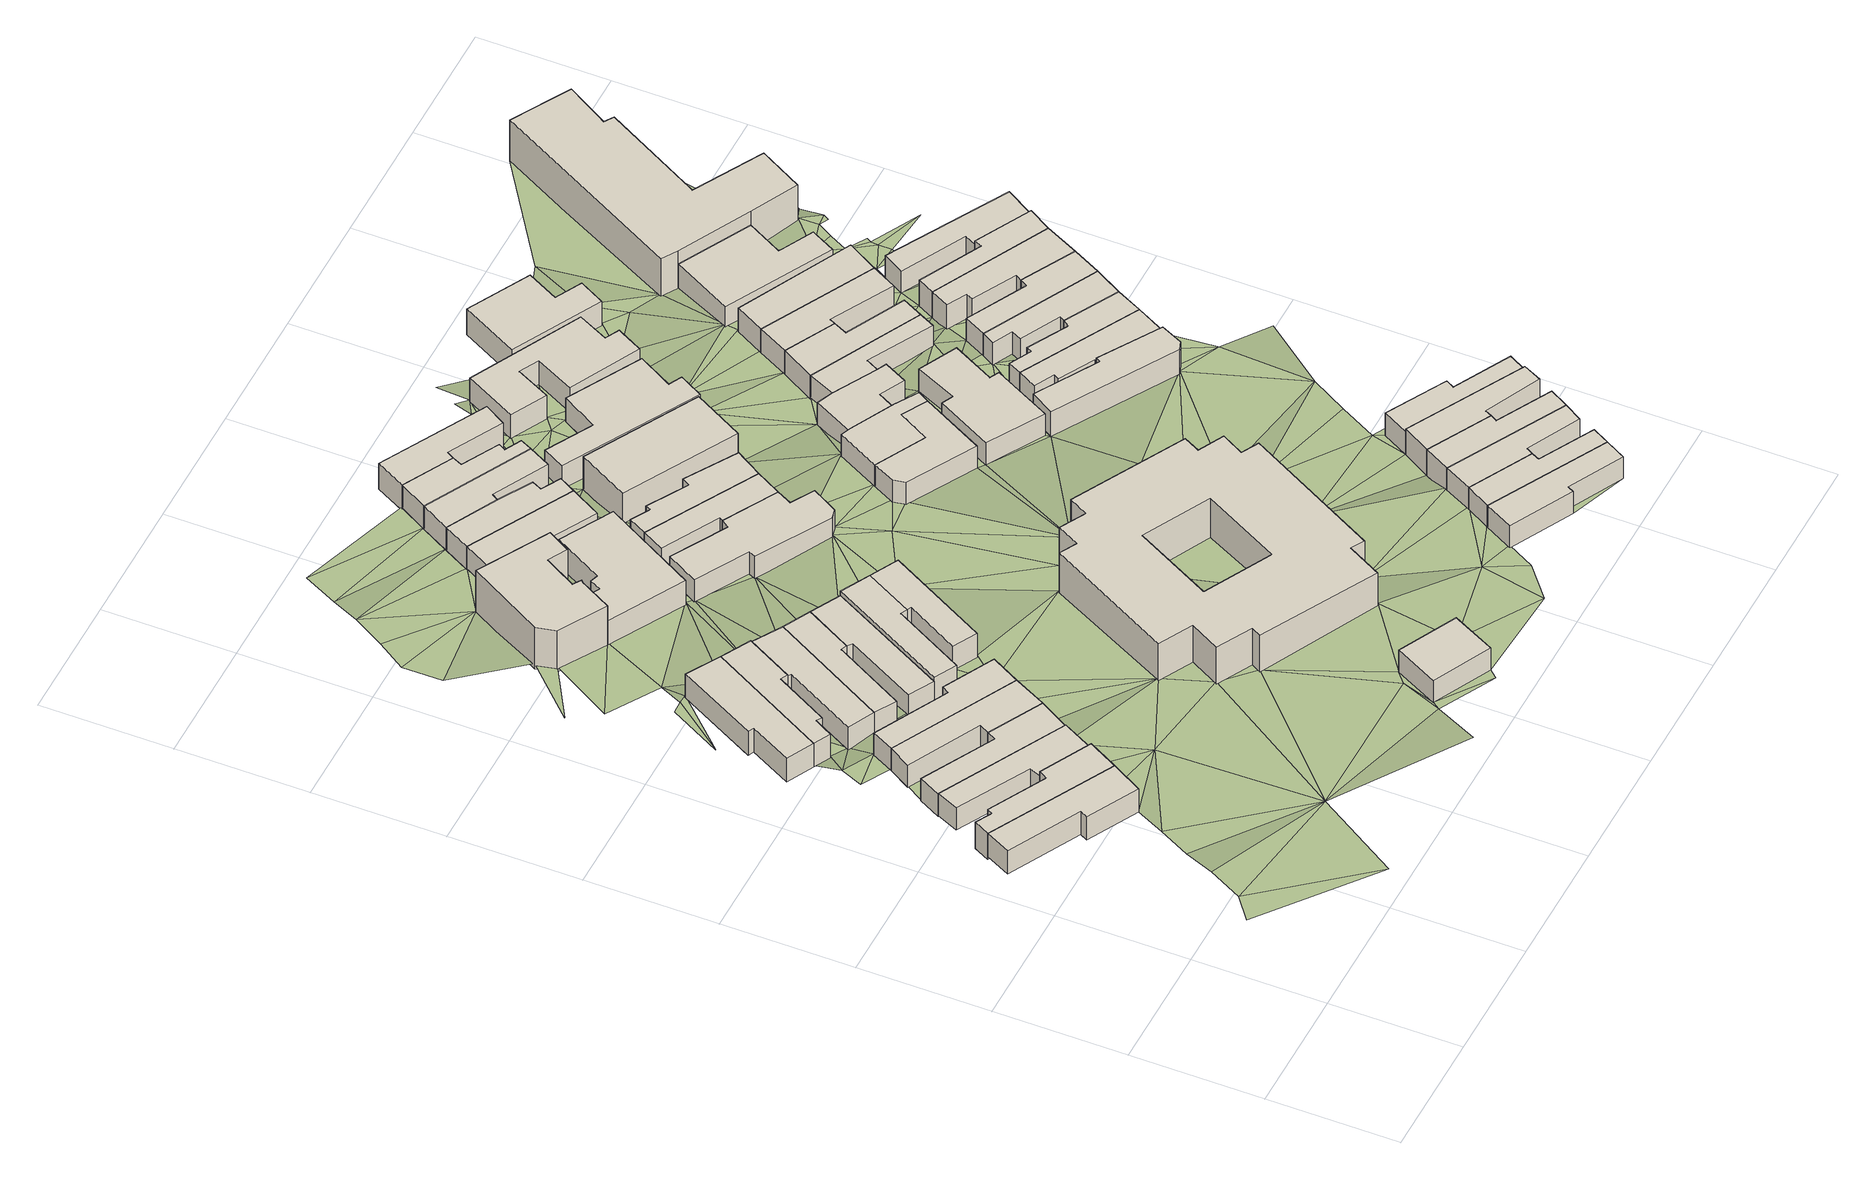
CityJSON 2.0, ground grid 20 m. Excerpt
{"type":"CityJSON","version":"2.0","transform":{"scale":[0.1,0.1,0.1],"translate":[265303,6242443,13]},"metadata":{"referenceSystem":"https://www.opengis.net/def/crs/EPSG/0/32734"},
"CityObjects":{
"building1":{"type":"Building","attributes":{"address":"66 Coleridge Road Salt River Cape Town","building":"house","building:levels":"1","footprint":{"type":"Polygon"},"plus_code":"CCXMX6X6+X3W","ground_height":18.11,"building_height":4.1,"roof_height":22.21},"geometry":[{"type":"Solid","lod":"1","boundaries":[[[[0,1,2,3]],[[1,4,5,2]],[[4,6,7,5]],[[6,8,9,7]],[[8,10,11,9]],[[10,0,3,11]],[[3,2,5,7,9,11]],[[10,8,6,4,1,0]]]]}]},
"building2":{"type":"Building","attributes":{"address":"64 Coleridge Road Salt River Cape Town","building":"house","building:levels":"1","footprint":{"type":"Polygon"},"plus_code":"CCXWXCXC+X6W","ground_height":18.11,"building_height":4.1,"roof_height":22.21},"geometry":[{"type":"Solid","lod":"1","boundaries":[[[[12,13,14,15,16,17]],[[13,18,19,15,14]],[[18,20,21,19]],[[20,22,23,21]],[[22,24,2,23]],[[24,25,3,2]],[[25,26,27,3]],[[26,12,17,16,27]],[[16,15,19,21,23,2,3,27]],[[26,25,24,22,20,18,13,12]]]]}]},
"building3":{"type":"Building","attributes":{"address":"62 Coleridge Road Salt River Cape Town","building":"house","building:levels":"1","footprint":{"type":"Polygon"},"plus_code":"CCXWX2XR+X4W","ground_height":17.27,"building_height":4.1,"roof_height":21.37},"geometry":[{"type":"Solid","lod":"1","boundaries":[[[[28,29,30,31,32,33]],[[29,34,35,31,30]],[[34,12,17,35]],[[12,26,36,17]],[[26,37,38,36]],[[37,28,33,32,38]],[[32,31,35,17,36,38]],[[37,26,12,34,29,28]]]]}]},
"building4":{"type":"Building","attributes":{"address":"60 Coleridge Road Salt River Cape Town","building":"house","building:levels":"1","footprint":{"type":"Polygon"},"plus_code":"CFX5X6XM+XQX","ground_height":17.07,"building_height":4.1,"roof_height":21.17},"geometry":[{"type":"Solid","lod":"1","boundaries":[[[[39,40,41,42]],[[40,43,44,41]],[[43,45,33,44]],[[45,46,47,33]],[[46,48,49,47]],[[48,39,42,49]],[[42,41,44,33,47,49]],[[48,46,45,43,40,39]]]]}]},
"building5":{"type":"Building","attributes":{"address":"2 Dryden Street Salt River Cape Town","building":"house","building:levels":"1","footprint":{"type":"Polygon"},"plus_code":"CCXRXQX6+XMW","ground_height":16.47,"building_height":4.1,"roof_height":20.57},"geometry":[{"type":"Solid","lod":"1","boundaries":[[[[50,51,52,53]],[[51,54,55,52]],[[54,56,57,55]],[[56,58,59,57]],[[58,60,61,59]],[[60,50,53,61]],[[53,52,55,57,59,61]],[[60,58,56,54,51,50]]]]}]},
"building6":{"type":"Building","attributes":{"address":"58 Coleridge Road Salt River Cape Town","building":"house","building:levels":"1","footprint":{"type":"Polygon"},"plus_code":"CFX5X6XW+X2W","ground_height":17.07,"building_height":4.1,"roof_height":21.17},"geometry":[{"type":"Solid","lod":"1","boundaries":[[[[62,63,64,65]],[[63,66,67,64]],[[66,68,69,67]],[[68,39,42,69]],[[39,48,49,42]],[[48,62,65,49]],[[65,64,67,69,42,49]],[[48,39,68,66,63,62]]]]}]},
"building7":{"type":"Building","attributes":{"address":"56 Coleridge Road Salt River Cape Town","building":"house","building:levels":"1","footprint":{"type":"Polygon"},"plus_code":"CFXCXGXJ+X2X","ground_height":17.07,"building_height":4.1,"roof_height":21.17},"geometry":[{"type":"Solid","lod":"1","boundaries":[[[[62,70,71,65]],[[70,72,73,71]],[[72,74,75,73]],[[74,76,77,75]],[[76,63,64,77]],[[63,62,65,64]],[[65,71,73,75,77,64]],[[63,76,74,72,70,62]]]]}]},
"building8":{"type":"Building","attributes":{"address":"4 Dryden Street Salt River Cape Town","building":"house","building:levels":"1","footprint":{"type":"Polygon"},"plus_code":"CCXVXGXQ+XWW","ground_height":16.47,"building_height":4.1,"roof_height":20.57},"geometry":[{"type":"Solid","lod":"1","boundaries":[[[[50,60,61,53]],[[60,78,79,61]],[[78,80,81,79]],[[80,82,83,81]],[[82,84,85,83]],[[84,86,87,88,85]],[[86,89,90,91,88,87]],[[89,50,53,91,90]],[[53,61,79,81,83,85,88,91]],[[89,86,84,82,80,78,60,50]]]]}]},
"building9":{"type":"Building","attributes":{"address":"6 Dryden Street Salt River Cape Town","building":"house","building:levels":"1","footprint":{"type":"Polygon"},"plus_code":"CFX5X2XJ+XGR","ground_height":16.25,"building_height":4.1,"roof_height":20.35},"geometry":[{"type":"Solid","lod":"1","boundaries":[[[[89,86,87,90]],[[86,92,93,87]],[[92,94,95,93]],[[94,96,97,95]],[[96,98,99,97]],[[98,89,90,99]],[[90,87,93,95,97,99]],[[98,96,94,92,86,89]]]]}]},
"building10":{"type":"Building","attributes":{"address":"8 Dryden Street Salt River Cape Town","building":"house","building:levels":"1","footprint":{"type":"Polygon"},"plus_code":"CFX7XWXJ+X4R","ground_height":16.25,"building_height":4.1,"roof_height":20.35},"geometry":[{"type":"Solid","lod":"1","boundaries":[[[[98,96,97,99]],[[96,100,101,97]],[[100,102,103,101]],[[102,104,105,103]],[[104,106,107,105]],[[106,98,99,107]],[[99,97,101,103,105,107]],[[106,104,102,100,96,98]]]]}]},
"building11":{"type":"Building","attributes":{"address":"10 Dryden Street Salt River Cape Town","building":"house","building:levels":"1","footprint":{"type":"Polygon"},"plus_code":"CFXHXQX7+X6W","ground_height":16.25,"building_height":4.1,"roof_height":20.35},"geometry":[{"type":"Solid","lod":"1","boundaries":[[[[106,104,105,107]],[[104,108,109,105]],[[108,110,111,109]],[[110,112,113,111]],[[112,114,115,113]],[[114,106,107,115]],[[107,105,109,111,113,115]],[[114,112,110,108,104,106]]]]}]},
"building12":{"type":"Building","attributes":{"address":"12 Dryden Street Salt River Cape Town","building":"house","building:levels":"1","footprint":{"type":"Polygon"},"plus_code":"CFXPXJXF+X3V","ground_height":17.07,"building_height":4.1,"roof_height":21.17},"geometry":[{"type":"Solid","lod":"1","boundaries":[[[[114,112,113,116,117,115]],[[112,118,119,116,113]],[[118,120,121,119]],[[120,122,123,121]],[[122,124,125,123]],[[124,114,115,117,125]],[[117,116,119,121,123,125]],[[124,122,120,118,112,114]]]]}]},
"building13":{"type":"Building","attributes":{"address":"53 Burns Road Salt River Cape Town","building":"house","building:levels":"2","footprint":{"type":"Polygon"},"plus_code":"CFX4XCX2+XJW","ground_height":15.43,"building_height":6.9,"roof_height":22.33},"geometry":[{"type":"Solid","lod":"1","boundaries":[[[[126,127,128,129,130,131]],[[127,132,133,129,128]],[[132,134,135,133]],[[134,136,137,135]],[[136,138,139,137]],[[138,140,141,139]],[[140,142,143,141]],[[142,144,145,143]],[[144,146,147,145]],[[146,126,131,130,147]],[[130,129,133,135,137,139,141,143,145,147]],[[146,144,142,140,138,136,134,132,127,126]]]]}]},
"building14":{"type":"Building","attributes":{"building":"school","building:levels":"1","footprint":{"type":"Polygon"},"plus_code":"CHX4XCX5+X5W","ground_height":18.17,"building_height":4.1,"roof_height":22.27},"geometry":[{"type":"Solid","lod":"1","boundaries":[[[[148,149,150,151]],[[149,152,153,150]],[[152,154,155,153]],[[154,148,151,155]],[[151,150,153,155]],[[154,152,149,148]]]]}]},
"building15":{"type":"Building","attributes":{"address":"14 Dryden Street Salt River Cape Town","building":"house","building:levels":"1","footprint":{"type":"Polygon"},"plus_code":"CGX3X3XM+XFX","ground_height":17.07,"building_height":4.1,"roof_height":21.17},"geometry":[{"type":"Solid","lod":"1","boundaries":[[[[156,157,123,125]],[[157,158,159,123]],[[158,160,161,159]],[[160,162,163,161]],[[162,164,165,163]],[[164,156,125,165]],[[125,123,159,161,163,165]],[[164,162,160,158,157,156]]]]}]},
"building16":{"type":"Building","attributes":{"address":"Burns Road Salt River Cape Town","building":"house","building:levels":"1","footprint":{"type":"Polygon"},"plus_code":"CFXHXQXR+XMV","ground_height":15.43,"building_height":4.1,"roof_height":19.53},"geometry":[{"type":"Solid","lod":"1","boundaries":[[[[126,166,167,131]],[[166,168,169,167]],[[168,170,171,169]],[[170,172,173,171]],[[172,174,175,173]],[[174,176,177,175]],[[176,127,128,177]],[[127,126,131,128]],[[131,167,169,171,173,175,177,128]],[[127,176,174,172,170,168,166,126]]]]}]},
"building17":{"type":"Building","attributes":{"address":"51 Burns Road Salt River Cape Town","building":"house","building:levels":"1","footprint":{"type":"Polygon"},"plus_code":"CFXQXMXW+XXX","ground_height":14.61,"building_height":4.1,"roof_height":18.71},"geometry":[{"type":"Solid","lod":"1","boundaries":[[[[178,179,180,181]],[[179,182,183,180]],[[182,184,185,183]],[[184,178,181,185]],[[181,180,183,185]],[[184,182,179,178]]]]}]},
"building18":{"type":"Building","attributes":{"address":"50 Coleridge Road Salt River Cape Town","building":"house","building:levels":"1","footprint":{"type":"Polygon"},"plus_code":"CGXCXPXR+X9V","ground_height":15.14,"building_height":4.1,"roof_height":19.24},"geometry":[{"type":"Solid","lod":"1","boundaries":[[[[186,187,188,189]],[[187,190,191,188]],[[190,192,193,191]],[[192,194,195,193]],[[194,196,197,195]],[[196,198,199,197]],[[198,200,201,199]],[[200,202,203,201]],[[202,204,205,203]],[[204,206,207,205]],[[206,186,189,207]],[[189,188,191,193,195,197,199,201,203,205,207]],[[206,204,202,200,198,196,194,192,190,187,186]]]]}]},
"building19":{"type":"Building","attributes":{"address":"49 Burns Road Salt River Cape Town","building":"house","building:levels":"1","footprint":{"type":"Polygon"},"plus_code":"CFXRXPXR+XMW","ground_height":14.61,"building_height":4.1,"roof_height":18.71},"geometry":[{"type":"Solid","lod":"1","boundaries":[[[[208,209,185,181]],[[209,210,211,185]],[[210,212,213,211]],[[212,214,215,213]],[[214,216,217,215]],[[216,218,219,217]],[[218,208,181,219]],[[181,185,211,213,215,217,219]],[[218,216,214,212,210,209,208]]]]}]},
"building20":{"type":"Building","attributes":{"building":"school","building:levels":"2","footprint":{"type":"Polygon"},"plus_code":"CHXWXPXM+X9W","ground_height":17.03,"building_height":6.9,"roof_height":23.93},"geometry":[{"type":"Solid","lod":"1","boundaries":[[[[220,221,222,223]],[[221,224,225,222]],[[224,226,227,225]],[[226,228,229,227]],[[228,230,231,229]],[[230,232,233,231]],[[232,234,235,233]],[[234,236,237,235]],[[236,238,239,237]],[[238,240,241,239]],[[240,242,243,241]],[[242,244,245,243]],[[244,246,247,245]],[[246,248,249,247]],[[248,250,251,249]],[[250,252,253,251]],[[252,254,255,253]],[[254,220,223,255]],[[256,257,258,259]],[[257,260,261,258]],[[260,262,263,261]],[[262,256,259,263]],[[223,222,225,227,229,231,233,235,237,239,241,243,245,247,249,251,253,255],[259,258,261,263]],[[254,252,250,248,246,244,242,240,238,236,234,232,230,228,226,224,221,220],[262,260,257,256]]]]}]},
"building21":{"type":"Building","attributes":{"address":"Coleridge Road Salt River Cape Town","building":"house","building:levels":"1","footprint":{"type":"Polygon"},"plus_code":"CGX9X7X5+X7W","ground_height":15.14,"building_height":4.1,"roof_height":19.24},"geometry":[{"type":"Solid","lod":"1","boundaries":[[[[264,265,266,267]],[[265,268,269,266]],[[268,270,271,269]],[[270,187,188,271]],[[187,186,189,188]],[[186,264,267,189]],[[267,266,269,271,188,189]],[[186,187,270,268,265,264]]]]}]},
"building22":{"type":"Building","attributes":{"address":"47 Burns Road Salt River Cape Town","building":"house","building:levels":"1","footprint":{"type":"Polygon"},"plus_code":"CFXXXHXJ+X6X","ground_height":14.61,"building_height":4.1,"roof_height":18.71},"geometry":[{"type":"Solid","lod":"1","boundaries":[[[[218,216,217,219]],[[216,272,273,217]],[[272,274,275,273]],[[274,276,277,275]],[[276,278,279,277]],[[278,218,219,279]],[[219,217,273,275,277,279]],[[278,276,274,272,216,218]]]]}]},
"building23":{"type":"Building","attributes":{"address":"Coleridge Road Salt River Cape Town","building":"house","building:levels":"1","footprint":{"type":"Polygon"},"plus_code":"CGXJX3XW+X3V","ground_height":15.14,"building_height":4.1,"roof_height":19.24},"geometry":[{"type":"Solid","lod":"1","boundaries":[[[[264,280,281,267]],[[280,282,283,281]],[[282,284,285,283]],[[284,286,287,285]],[[286,288,289,287]],[[288,290,291,289]],[[290,265,266,291]],[[265,264,267,266]],[[267,281,283,285,287,289,291,266]],[[265,290,288,286,284,282,280,264]]]]}]},
"building24":{"type":"Building","attributes":{"address":"45 Burns Road Salt River Cape Town","building":"house","building:levels":"1","footprint":{"type":"Polygon"},"plus_code":"CGX4XCX5+X8W","ground_height":14.61,"building_height":4.1,"roof_height":18.71},"geometry":[{"type":"Solid","lod":"1","boundaries":[[[[278,276,277,279]],[[276,292,293,277]],[[292,294,295,293]],[[294,296,297,295]],[[296,298,299,297]],[[298,300,301,299]],[[300,302,303,301]],[[302,278,279,303]],[[279,277,293,295,297,299,301,303]],[[302,300,298,296,294,292,276,278]]]]}]},
"building25":{"type":"Building","attributes":{"address":"43 Burns Road Salt River Cape Town","building":"house","building:levels":"1","footprint":{"type":"Polygon"},"plus_code":"CGX6XCXP+XRV","ground_height":14.61,"building_height":4.1,"roof_height":18.71},"geometry":[{"type":"Solid","lod":"1","boundaries":[[[[304,305,301,303]],[[305,306,307,301]],[[306,308,309,307]],[[308,310,311,312,309]],[[310,313,314,315,312,311]],[[313,304,303,315,314]],[[303,301,307,309,312,315]],[[313,310,308,306,305,304]]]]}]},
"building26":{"type":"Building","attributes":{"address":"44 Coleridge Road Salt River Cape Town","building":"church","building:levels":"1.5","amenity":"place_of_worship","footprint":{"type":"Polygon"},"plus_code":"CGXQXQXV+XJX","ground_height":15.14,"building_height":5.5,"roof_height":20.64},"geometry":[{"type":"Solid","lod":"1","boundaries":[[[[316,317,318,319]],[[317,320,321,318]],[[320,322,323,321]],[[322,316,319,323]],[[319,318,321,323]],[[322,320,317,316]]]]}]},
"building27":{"type":"Building","attributes":{"address":"13 Dryden Street Salt River Cape Town","building":"house","building:levels":"1","footprint":{"type":"Polygon"},"plus_code":"CHXGXGX9+X3W","ground_height":15.64,"building_height":4.1,"roof_height":19.74},"geometry":[{"type":"Solid","lod":"1","boundaries":[[[[324,325,326,327]],[[325,328,329,326]],[[328,330,331,329]],[[330,332,333,331]],[[332,334,335,333]],[[334,336,337,335]],[[336,324,327,337]],[[327,326,329,331,333,335,337]],[[336,334,332,330,328,325,324]]]]}]},
"building28":{"type":"Building","attributes":{"address":"42 Coleridge Road Salt River Cape Town","building":"house","building:levels":"1","footprint":{"type":"Polygon"},"plus_code":"CHX4XVX7+XMR","ground_height":14.41,"building_height":4.1,"roof_height":18.51},"geometry":[{"type":"Solid","lod":"1","boundaries":[[[[338,339,340,341]],[[339,342,343,340]],[[342,344,345,343]],[[344,346,347,345]],[[346,348,349,347]],[[348,350,351,349]],[[350,352,353,351]],[[352,338,341,353]],[[341,340,343,345,347,349,351,353]],[[352,350,348,346,344,342,339,338]]]]}]},
"building29":{"type":"Building","attributes":{"address":"91 Cecil Road Salt River Cape Town","building":"house","building:levels":"1","footprint":{"type":"Polygon"},"plus_code":"CJXVX5X7+XXX","ground_height":17.28,"building_height":4.1,"roof_height":21.38},"geometry":[{"type":"Solid","lod":"1","boundaries":[[[[354,355,356,357]],[[355,358,359,356]],[[358,360,361,359]],[[360,362,363,361]],[[362,364,365,363]],[[364,354,357,365]],[[357,356,359,361,363,365]],[[364,362,360,358,355,354]]]]}]},
"building30":{"type":"Building","attributes":{"address":"55 Coleridge Road Salt River Cape Town","building":"house","building:levels":"1","footprint":{"type":"Polygon"},"plus_code":"CHXJX2X7+X7X","ground_height":15.64,"building_height":4.1,"roof_height":19.74},"geometry":[{"type":"Solid","lod":"1","boundaries":[[[[330,328,329,331]],[[328,325,326,329]],[[325,324,327,326]],[[324,366,367,327]],[[366,368,369,370,367]],[[368,371,372,373,370,369]],[[371,374,375,373,372]],[[374,330,331,375]],[[331,329,326,327,367,370,373,375]],[[374,371,368,366,324,325,328,330]]]]}]},
"building31":{"type":"Building","attributes":{"address":"89 Cecil Road Salt River Cape Town","building":"house","building:levels":"1","footprint":{"type":"Polygon"},"plus_code":"CMX4XCX3+XJR","ground_height":17.28,"building_height":4.1,"roof_height":21.38},"geometry":[{"type":"Solid","lod":"1","boundaries":[[[[364,362,363,365]],[[362,376,377,363]],[[376,378,379,377]],[[378,380,381,379]],[[380,382,383,381]],[[382,364,365,383]],[[365,363,377,379,381,383]],[[382,380,378,376,362,364]]]]}]},
"building32":{"type":"Building","attributes":{"address":"53 Coleridge Road Salt River Cape Town","building":"house","building:levels":"1","footprint":{"type":"Polygon"},"plus_code":"CHXRXWXC+XCW","ground_height":14.89,"building_height":4.1,"roof_height":18.99},"geometry":[{"type":"Solid","lod":"1","boundaries":[[[[384,385,369,372]],[[385,386,387,369]],[[386,388,389,387]],[[388,390,391,389]],[[390,392,393,391]],[[392,394,395,393]],[[394,396,397,395]],[[396,384,372,397]],[[372,369,387,389,391,393,395,397]],[[396,394,392,390,388,386,385,384]]]]}]},
"building33":{"type":"Building","attributes":{"address":"40 Coleridge Road Salt River Cape Town","building":"house","building:levels":"1","footprint":{"type":"Polygon"},"plus_code":"CHXFXHXF+X2W","ground_height":14.41,"building_height":4.1,"roof_height":18.51},"geometry":[{"type":"Solid","lod":"1","boundaries":[[[[398,399,400,401]],[[399,402,403,400]],[[402,404,405,403]],[[404,406,407,405]],[[406,408,409,407]],[[408,410,411,409]],[[410,412,413,411]],[[412,414,415,413]],[[414,416,417,415]],[[416,398,401,417]],[[401,400,403,405,407,409,411,413,415,417]],[[416,414,412,410,408,406,404,402,399,398]]]]}]},
"building34":{"type":"Building","attributes":{"address":"87 Cecil Road Salt River Cape Town","building":"house","building:levels":"1","footprint":{"type":"Polygon"},"plus_code":"CMX3X6X8+XVV","ground_height":17.28,"building_height":4.1,"roof_height":21.38},"geometry":[{"type":"Solid","lod":"1","boundaries":[[[[382,380,381,383]],[[380,418,419,381]],[[418,420,421,419]],[[420,422,423,421]],[[422,424,425,423]],[[424,382,383,425]],[[383,381,419,421,423,425]],[[424,422,420,418,380,382]]]]}]},
"building35":{"type":"Building","attributes":{"address":"15 Dryden Street Salt River Cape Town","building":"house","building:levels":"1","footprint":{"type":"Polygon"},"plus_code":"CJX4X8XG+X6X","ground_height":15.64,"building_height":4.1,"roof_height":19.74},"geometry":[{"type":"Solid","lod":"1","boundaries":[[[[426,427,428,429]],[[427,430,431,428]],[[430,432,433,431]],[[432,434,435,433]],[[434,436,437,435]],[[436,438,439,437]],[[438,440,441,439]],[[440,426,429,441]],[[429,428,431,433,435,437,439,441]],[[440,438,436,434,432,430,427,426]]]]}]},
"building36":{"type":"Building","attributes":{"address":"85 Cecil Road Salt River Cape Town","building":"house","building:levels":"1","footprint":{"type":"Polygon"},"plus_code":"CMX8X7XX+XJR","ground_height":17.28,"building_height":4.1,"roof_height":21.38},"geometry":[{"type":"Solid","lod":"1","boundaries":[[[[442,443,423,425]],[[443,444,445,423]],[[444,446,447,445]],[[446,448,449,447]],[[448,450,451,449]],[[450,442,425,451]],[[425,423,445,447,449,451]],[[450,448,446,444,443,442]]]]}]},
"building37":{"type":"Building","attributes":{"address":"83 Cecil Road Salt River Cape Town","building":"house","building:levels":"1","footprint":{"type":"Polygon"},"plus_code":"CMX7XJX5+XRR","ground_height":17.28,"building_height":4.1,"roof_height":21.38},"geometry":[{"type":"Solid","lod":"1","boundaries":[[[[450,448,449,451]],[[448,452,453,449]],[[452,454,455,453]],[[454,456,457,458,455]],[[456,459,460,461,458,457]],[[459,450,451,461,460]],[[451,449,453,455,458,461]],[[459,456,454,452,448,450]]]]}]},
"building38":{"type":"Building","attributes":{"address":"Cecil Road Salt River Cape Town","building":"house","building:levels":"1","footprint":{"type":"Polygon"},"plus_code":"CJXQXQX3+X4W","ground_height":16.04,"building_height":4.1,"roof_height":20.14},"geometry":[{"type":"Solid","lod":"1","boundaries":[[[[462,463,464,465,466,467]],[[463,468,469,465,464]],[[468,470,471,469]],[[470,472,473,471]],[[472,474,475,473]],[[474,476,477,475]],[[476,462,467,466,477]],[[466,465,469,471,473,475,477]],[[476,474,472,470,468,463,462]]]]}]},
"building39":{"type":"Building","attributes":{"address":"51 Coleridge Road Salt River Cape Town","building":"house","building:levels":"1","footprint":{"type":"Polygon"},"plus_code":"CJX4X7X9+XVV","ground_height":14.89,"building_height":4.1,"roof_height":18.99},"geometry":[{"type":"Solid","lod":"1","boundaries":[[[[478,479,480,481]],[[479,394,395,480]],[[394,392,393,395]],[[392,482,483,393]],[[482,484,485,483]],[[484,478,481,485]],[[481,480,395,393,483,485]],[[484,482,392,394,479,478]]]]}]},
"building40":{"type":"Building","attributes":{"address":"81 Cecil Road Salt River Cape Town","building":"house","building:levels":"1","footprint":{"type":"Polygon"},"plus_code":"CMXGXMX7+X8X","ground_height":16.65,"building_height":4.1,"roof_height":20.75},"geometry":[{"type":"Solid","lod":"1","boundaries":[[[[459,456,457,460]],[[456,486,487,457]],[[486,488,489,487]],[[488,490,491,489]],[[490,492,493,491]],[[492,459,460,493]],[[460,457,487,489,491,493]],[[492,490,488,486,456,459]]]]}]},
"building41":{"type":"Building","attributes":{"address":"38 Coleridge Road Salt River Cape Town","building":"house","building:levels":"1","footprint":{"type":"Polygon"},"plus_code":"CHXMX6XG+XGV","ground_height":14.1,"building_height":4.1,"roof_height":18.2},"geometry":[{"type":"Solid","lod":"1","boundaries":[[[[494,495,496,497]],[[495,498,499,496]],[[498,500,501,499]],[[500,502,503,501]],[[502,504,505,503]],[[504,494,497,505]],[[497,496,499,501,503,505]],[[504,502,500,498,495,494]]]]}]},
"building42":{"type":"Building","attributes":{"address":"49 Coleridge Road Salt River Cape Town","building":"house","building:levels":"1","footprint":{"type":"Polygon"},"plus_code":"CJX9XMXX+XWV","ground_height":14.89,"building_height":4.1,"roof_height":18.99},"geometry":[{"type":"Solid","lod":"1","boundaries":[[[[506,507,508,481]],[[507,509,510,508]],[[509,511,512,510]],[[511,513,514,512]],[[513,515,480,514]],[[515,506,481,480]],[[481,508,510,512,514,480]],[[515,513,511,509,507,506]]]]}]},
"building43":{"type":"Building","attributes":{"address":"Cecil Road Salt River Cape Town","building":"house","building:levels":"1","footprint":{"type":"Polygon"},"plus_code":"CJXVX9X4+XQR","ground_height":15.33,"building_height":4.1,"roof_height":19.43},"geometry":[{"type":"Solid","lod":"1","boundaries":[[[[516,517,518,519]],[[517,520,521,518]],[[520,522,523,521]],[[522,524,525,523]],[[524,526,527,525]],[[526,528,464,527]],[[528,529,467,464]],[[529,516,519,467]],[[519,518,521,523,525,527,464,467]],[[529,528,526,524,522,520,517,516]]]]}]},
"building44":{"type":"Building","attributes":{"address":"Cecil Road Salt River Cape Town","building":"house","building:levels":"1","footprint":{"type":"Polygon"},"plus_code":"CMX3X5XC+X9X","ground_height":15.33,"building_height":4.1,"roof_height":19.43},"geometry":[{"type":"Solid","lod":"1","boundaries":[[[[530,531,532,533]],[[531,534,535,532]],[[534,536,537,535]],[[536,538,539,537]],[[538,540,541,539]],[[540,517,518,541]],[[517,516,519,518]],[[516,530,533,519]],[[533,532,535,537,539,541,518,519]],[[516,517,540,538,536,534,531,530]]]]}]},
"building45":{"type":"Building","attributes":{"address":"47 Coleridge Road Salt River Cape Town","building":"house","building:levels":"1","footprint":{"type":"Polygon"},"plus_code":"CJXFX2XX+XQR","ground_height":14.89,"building_height":4.1,"roof_height":18.99},"geometry":[{"type":"Solid","lod":"1","boundaries":[[[[513,511,512,514]],[[511,542,543,512]],[[542,544,545,543]],[[544,546,547,545]],[[546,548,549,547]],[[548,513,514,549]],[[514,512,543,545,547,549]],[[548,546,544,542,511,513]]]]}]},
"building46":{"type":"Building","attributes":{"address":"Cecil Road Salt River Cape Town","building":"house","building:levels":"1","footprint":{"type":"Polygon"},"plus_code":"CMX4XCXX+XGX","ground_height":15.33,"building_height":4.1,"roof_height":19.43},"geometry":[{"type":"Solid","lod":"1","boundaries":[[[[550,551,552,553]],[[551,554,555,552]],[[554,556,557,555]],[[556,558,559,557]],[[558,560,561,559]],[[560,531,532,561]],[[531,530,533,532]],[[530,550,553,533]],[[553,552,555,557,559,561,532,533]],[[530,531,560,558,556,554,551,550]]]]}]},
"building47":{"type":"Building","attributes":{"address":"45 Coleridge Road Salt River Cape Town","building":"house","building:levels":"1","footprint":{"type":"Polygon"},"plus_code":"CJXJXJX8+XWW","ground_height":14.89,"building_height":4.1,"roof_height":18.99},"geometry":[{"type":"Solid","lod":"1","boundaries":[[[[548,546,547,549]],[[546,562,563,547]],[[562,564,565,563]],[[564,548,549,565]],[[549,547,563,565]],[[564,562,546,548]]]]}]},
"building48":{"type":"Building","attributes":{"address":"Cecil Road Salt River Cape Town","building":"house","building:levels":"1","footprint":{"type":"Polygon"},"plus_code":"CMX7X5X5+XWW","ground_height":15.33,"building_height":4.1,"roof_height":19.43},"geometry":[{"type":"Solid","lod":"1","boundaries":[[[[550,566,567,553]],[[566,568,569,567]],[[568,570,571,569]],[[570,572,573,571]],[[572,551,552,573]],[[551,550,553,552]],[[553,567,569,571,573,552]],[[551,572,570,568,566,550]]]]}]},
"building49":{"type":"Building","attributes":{"address":"43 Coleridge Road Salt River Cape Town","building":"house","building:levels":"1","footprint":{"type":"Polygon"},"plus_code":"CJXMX7XF+XCX","ground_height":14.1,"building_height":4.1,"roof_height":18.2},"geometry":[{"type":"Solid","lod":"1","boundaries":[[[[574,575,576,577]],[[575,578,579,576]],[[578,580,581,579]],[[580,582,583,581]],[[582,584,585,583]],[[584,574,577,585]],[[577,576,579,581,583,585]],[[584,582,580,578,575,574]]]]}]},
"building50":{"type":"Building","attributes":{"address":"Cecil Road Salt River Cape Town","building":"house","building:levels":"1","footprint":{"type":"Polygon"},"plus_code":"CMX9XGX5+XXR","ground_height":15.33,"building_height":4.1,"roof_height":19.43},"geometry":[{"type":"Solid","lod":"1","boundaries":[[[[586,587,588,567]],[[587,589,590,588]],[[589,591,592,590]],[[591,593,594,592]],[[593,595,596,594]],[[595,597,598,596]],[[597,599,569,598]],[[599,586,567,569]],[[567,588,590,592,594,596,598,569]],[[599,597,595,593,591,589,587,586]]]]}]},
"building51":{"type":"Building","attributes":{"address":"Cecil Road Salt River Cape Town","building":"house","building:levels":"1","footprint":{"type":"Polygon"},"plus_code":"CMXGXGXX+XQV","ground_height":15.33,"building_height":4.1,"roof_height":19.43},"geometry":[{"type":"Solid","lod":"1","boundaries":[[[[587,600,601,588]],[[600,602,603,604,601]],[[602,605,606,607,604,603]],[[605,608,609,607,606]],[[608,589,590,609]],[[589,587,588,590]],[[588,601,604,607,609,590]],[[589,608,605,602,600,587]]]]}]},
"building52":{"type":"Building","attributes":{"address":"56 Cecil Road Salt River Cape Town","building":"house","building:levels":"1","footprint":{"type":"Polygon"},"plus_code":"CMXFXFXM+XGX","ground_height":14.58,"building_height":4.1,"roof_height":18.68},"geometry":[{"type":"Solid","lod":"1","boundaries":[[[[600,610,611,612]],[[610,613,614,611]],[[613,615,616,614]],[[615,617,618,616]],[[617,602,603,618]],[[602,600,612,603]],[[612,611,614,616,618,603]],[[602,617,615,613,610,600]]]]}]},
"building53":{"type":"Building","attributes":{"address":"41 Coleridge Road Salt River Cape Town","building":"commercial","building:levels":"2","footprint":{"type":"Polygon"},"plus_code":"CJXXX8X3+X2X","ground_height":13.79,"building_height":6.9,"roof_height":20.69},"geometry":[{"type":"Solid","lod":"1","boundaries":[[[[619,620,577,621,622,576]],[[620,623,624,621,577]],[[623,625,626,624]],[[625,627,628,626]],[[627,629,630,628]],[[629,631,632,630]],[[631,633,634,632]],[[633,635,636,634]],[[635,637,638,636]],[[637,619,576,622,638]],[[622,621,624,626,628,630,632,634,636,638]],[[637,635,633,631,629,627,625,623,620,619]]]]}]},
"terrain1":{"type":"TINRelief","geometry":[{"type":"CompositeSurface","lod":"1","boundaries":[[[639,640,641]],[[640,642,643]],[[640,639,642]],[[644,643,642]],[[642,645,644]],[[646,647,18]],[[647,648,18]],[[649,10,645]],[[650,651,39]],[[652,653,654]],[[655,654,653]],[[649,645,642]],[[656,652,657]],[[39,651,40]],[[0,10,649]],[[652,658,657]],[[654,658,652]],[[68,650,39]],[[658,659,657]],[[649,660,0]],[[661,657,659]],[[658,654,662]],[[663,664,665]],[[660,649,666]],[[667,662,654]],[[665,668,663]],[[92,659,658]],[[74,667,654]],[[86,84,659]],[[659,92,86]],[[669,649,642]],[[74,670,667]],[[668,671,663]],[[74,72,670]],[[672,673,674]],[[642,675,676]],[[649,677,666]],[[72,678,670]],[[671,668,50]],[[670,104,667]],[[671,679,680]],[[677,48,666]],[[679,672,680]],[[72,681,678]],[[682,642,676]],[[667,104,102]],[[70,681,72]],[[683,669,642]],[[62,48,677]],[[684,142,685]],[[670,108,104]],[[683,642,682]],[[142,684,673]],[[649,669,677]],[[685,142,686]],[[62,677,70]],[[687,681,70]],[[671,50,688]],[[689,686,142]],[[687,70,690]],[[688,50,89]],[[681,687,120]],[[679,671,688]],[[676,149,682]],[[691,149,676]],[[677,669,692]],[[693,89,98]],[[122,120,687]],[[148,682,149]],[[122,687,694]],[[669,683,695]],[[696,697,698]],[[682,148,683]],[[699,700,696]],[[701,70,677]],[[691,152,149]],[[688,89,693]],[[689,142,178]],[[702,696,698]],[[70,701,690]],[[696,702,699]],[[689,703,704]],[[106,705,98]],[[706,699,702]],[[178,142,179]],[[702,707,706]],[[179,142,140]],[[705,693,98]],[[114,705,106]],[[703,689,178]],[[683,148,708]],[[709,704,710]],[[688,693,711]],[[707,170,706]],[[701,164,690]],[[140,170,179]],[[140,706,170]],[[711,712,688]],[[148,154,708]],[[710,704,703]],[[705,713,693]],[[170,714,179]],[[715,114,124]],[[712,716,688]],[[152,717,154]],[[114,715,705]],[[710,718,709]],[[187,712,711]],[[124,164,715]],[[719,164,701]],[[712,720,716]],[[721,722,723]],[[701,724,725]],[[187,711,190]],[[716,714,170]],[[719,701,725]],[[270,712,187]],[[726,716,720]],[[725,724,719]],[[727,708,154]],[[719,728,164]],[[716,726,729]],[[730,286,726]],[[728,715,164]],[[727,154,717]],[[729,714,716]],[[286,729,726]],[[708,731,732]],[[729,184,714]],[[733,734,735]],[[736,722,721]],[[708,727,731]],[[737,719,738]],[[728,719,737]],[[286,282,729]],[[715,728,739]],[[733,740,210]],[[734,733,274]],[[320,184,729]],[[286,284,282]],[[717,741,727]],[[320,210,184]],[[274,733,210]],[[742,186,206]],[[739,728,743]],[[728,737,744]],[[274,210,745]],[[210,320,745]],[[742,264,186]],[[746,742,739]],[[729,282,747]],[[296,748,749]],[[744,743,728]],[[727,741,750]],[[748,296,751]],[[745,752,274]],[[746,739,743]],[[731,727,753]],[[274,752,276]],[[282,280,754]],[[294,292,296]],[[755,727,750]],[[276,752,292]],[[296,756,751]],[[336,744,737]],[[754,747,282]],[[264,742,757]],[[731,758,759]],[[296,292,756]],[[747,280,264]],[[760,758,731]],[[746,757,742]],[[755,753,727]],[[280,747,754]],[[745,320,761]],[[292,752,762]],[[753,760,731]],[[336,737,440]],[[264,757,747]],[[756,292,763]],[[762,752,764]],[[737,220,765]],[[292,762,763]],[[766,756,763]],[[737,472,440]],[[472,737,765]],[[761,320,767]],[[768,762,764]],[[763,762,769]],[[254,252,220]],[[770,766,763]],[[396,747,757]],[[759,252,771]],[[450,758,760]],[[768,769,762]],[[770,772,766]],[[396,767,747]],[[773,396,757]],[[438,336,440]],[[758,774,759]],[[769,768,775]],[[358,355,360]],[[758,450,459]],[[776,772,770]],[[438,324,336]],[[396,761,767]],[[426,440,472]],[[769,775,777]],[[758,459,774]],[[769,777,778]],[[338,775,768]],[[479,761,396]],[[779,770,780]],[[324,438,436]],[[781,368,366]],[[782,220,252]],[[479,396,394]],[[759,783,252]],[[470,426,472]],[[765,220,782]],[[324,436,366]],[[376,380,378]],[[338,784,785]],[[366,786,781]],[[775,338,398]],[[380,420,418]],[[785,761,787]],[[759,774,788]],[[366,436,434]],[[765,782,472]],[[761,479,787]],[[426,470,427]],[[338,785,398]],[[770,404,780]],[[434,786,366]],[[376,420,380]],[[774,459,492]],[[427,470,789]],[[470,790,789]],[[390,786,434]],[[759,788,783]],[[789,791,427]],[[789,790,792]],[[482,392,390]],[[790,470,793]],[[794,785,787]],[[774,492,795]],[[252,783,782]],[[796,398,785]],[[797,798,799]],[[432,430,427]],[[791,800,427]],[[799,801,802]],[[404,402,399]],[[785,794,803]],[[804,390,434]],[[790,793,805]],[[427,800,806]],[[404,807,780]],[[526,790,805]],[[804,482,390]],[[490,795,492]],[[432,427,806]],[[796,399,398]],[[804,434,432]],[[803,796,785]],[[800,808,809]],[[800,809,806]],[[404,399,807]],[[810,432,806]],[[795,490,811]],[[809,812,806]],[[807,399,813]],[[806,812,556]],[[432,810,572]],[[796,813,399]],[[432,572,804]],[[809,534,812]],[[814,507,815]],[[816,782,783]],[[817,807,813]],[[816,818,782]],[[531,812,534]],[[817,500,819]],[[544,820,815]],[[812,531,560]],[[804,572,821]],[[804,821,478]],[[822,818,816]],[[796,823,813]],[[815,507,544]],[[817,813,823]],[[821,572,824]],[[589,478,821]],[[589,507,478]],[[783,825,816]],[[803,826,796]],[[827,822,816]],[[828,823,796]],[[500,817,829]],[[830,821,824]],[[570,824,572]],[[829,817,823]],[[608,507,589]],[[608,544,507]],[[570,568,824]],[[608,615,544]],[[824,568,831]],[[615,546,544]],[[803,562,826]],[[615,613,546]],[[615,608,832]],[[546,613,833]],[[546,833,562]],[[834,832,608]],[[832,617,615]],[[826,562,835]],[[635,829,823]],[[574,836,837]],[[562,833,835]],[[826,835,837]],[[833,838,839]],[[840,835,833]],[[839,840,833]],[[841,837,835]],[[574,837,842]],[[835,840,843]],[[843,844,835]],[[845,837,841]],[[837,845,842]],[[840,839,846]],[[843,840,846]],[[842,845,847]],[[845,848,847]],[[847,849,842]],[[850,851,852]],[[842,849,853]],[[854,852,851]],[[853,850,842]],[[852,854,629]]]}]}
},
"vertices":[
[210,408,49],[22,508,49],[22,508,92],[210,408,92],[3,470,49],[3,470,92],[112,413,49],[112,413,92],[106,401,49],[106,401,92],[183,360,49],[183,360,92],
[158,494,43],[151,481,43],[151,481,84],[151,481,92],[158,494,92],[158,494,84],[64,527,43],[64,527,92],[59,519,43],[59,519,92],[35,532,43],[35,532,92],[22,508,43],[210,408,43],[235,454,43],[235,454,92],
[71,603,43],[56,570,43],[56,570,82],[56,570,84],[71,603,84],[71,603,82],[165,511,43],[165,511,84],[235,454,84],[261,503,43],[261,503,84],
[206,592,41],[199,579,41],[199,579,82],[206,592,82],[89,637,41],[89,637,82],[71,603,41],[261,503,41],[261,503,82],[288,549,41],[288,549,82],
[195,979,32],[145,1008,32],[145,1008,76],[195,979,76],[80,886,32],[80,886,76],[89,882,32],[89,882,76],[55,818,32],[55,818,76],[96,797,32],[96,797,76],
[313,599,41],[125,697,41],[125,697,82],[313,599,82],[105,663,41],[105,663,82],[214,607,41],[214,607,82],
[337,643,41],[337,643,82],[260,683,41],[260,683,82],[254,672,41],[254,672,82],[142,730,41],[142,730,82],
[121,784,32],[121,784,76],[137,812,32],[137,812,76],[145,807,32],[145,807,76],[189,888,32],[189,888,76],[200,883,32],[200,883,74],[200,883,76],[239,955,32],[239,955,74],[239,955,76],
[205,880,32],[205,880,74],[145,769,32],[145,769,74],[185,749,32],[185,749,74],[283,928,32],[283,928,74],
[217,731,32],[217,731,74],[276,839,32],[276,839,74],[285,835,32],[285,835,74],[324,907,32],[324,907,74],
[292,830,32],[292,830,74],[234,722,32],[234,722,74],[272,701,32],[272,701,74],[369,883,32],[369,883,74],
[272,701,82],[369,883,82],[305,683,32],[305,683,82],[364,792,32],[364,792,82],[374,787,32],[374,787,82],[413,860,32],[413,860,82],
[204,1149,16],[231,1198,16],[231,1198,65],[231,1198,93],[204,1149,93],[204,1149,65],[234,1201,16],[234,1201,93],[222,1209,16],[222,1209,93],[250,1258,16],[250,1258,93],[279,1242,16],[279,1242,93],[299,1277,16],[299,1277,93],[192,1337,16],[192,1337,93],[126,1220,16],[126,1220,93],[133,1190,16],[133,1190,93],
[567,155,52],[533,89,52],[533,89,93],[567,155,93],[622,45,52],[622,45,93],[655,111,52],[655,111,93],
[413,860,30],[374,787,30],[380,784,30],[380,784,82],[336,703,30],[336,703,82],[372,684,30],[372,684,82],[455,838,30],[455,838,82],
[317,1086,16],[317,1086,65],[397,1229,16],[397,1229,65],[318,1273,16],[318,1273,65],[276,1197,16],[276,1197,65],[264,1201,16],[264,1201,65],[255,1184,16],[255,1184,65],
[262,1382,16],[236,1335,16],[236,1335,57],[262,1382,57],[392,1250,16],[392,1250,57],[418,1297,16],[418,1297,57],
[525,1046,21],[444,1091,21],[444,1091,62],[525,1046,62],[436,1079,21],[436,1079,62],[353,1126,21],[353,1126,62],[326,1078,21],[326,1078,62],[405,1033,21],[405,1033,62],[400,1023,21],[400,1023,62],[510,960,21],[510,960,62],[525,963,21],[525,963,62],[548,1003,21],[548,1003,62],[513,1023,21],[513,1023,62],
[262,1382,14],[418,1297,14],[432,1322,14],[432,1322,57],[403,1338,14],[403,1338,57],[410,1353,14],[410,1353,57],[360,1382,14],[360,1382,57],[284,1422,14],[284,1422,57],
[800,575,34],[631,665,34],[631,665,109],[800,575,109],[615,636,34],[615,636,109],[576,657,34],[576,657,109],[558,623,34],[558,623,109],[532,637,34],[532,637,109],[429,444,34],[429,444,109],[480,417,34],[480,417,109],[455,371,34],[455,371,109],[508,343,34],[508,343,109],[500,328,34],[500,328,109],[674,235,34],[674,235,109],[702,287,34],[702,287,109],[722,276,34],[722,276,109],[833,482,34],[833,482,109],[807,496,34],[807,496,109],[826,530,34],[826,530,109],[787,550,34],[787,550,109],[545,431,34],[608,550,34],[608,550,109],[545,431,109],[710,497,34],[710,497,109],[647,378,34],[647,378,109],
[546,1084,21],[380,1176,21],[380,1176,62],[546,1084,62],[362,1143,21],[362,1143,62],[447,1096,21],[447,1096,62],
[366,1392,14],[366,1392,57],[449,1348,14],[449,1348,57],[467,1382,14],[467,1382,57],[308,1466,14],[308,1466,57],
[571,1125,21],[571,1125,62],[494,1172,21],[494,1172,62],[487,1160,21],[487,1160,62],[427,1195,21],[427,1195,62],[423,1187,21],[423,1187,62],[395,1203,21],[395,1203,62],
[476,1400,14],[476,1400,57],[451,1413,14],[451,1413,57],[457,1424,14],[457,1424,57],[401,1454,14],[401,1454,57],[408,1469,14],[408,1469,57],[333,1509,14],[333,1509,57],
[333,1509,9],[408,1469,9],[414,1480,9],[414,1480,57],[496,1436,9],[496,1436,57],[516,1469,9],[516,1469,48],[516,1469,57],[357,1555,9],[357,1555,48],[357,1555,57],
[591,1135,14],[633,1212,14],[633,1212,76],[591,1135,76],[465,1304,14],[465,1304,76],[423,1227,14],[423,1227,76],
[761,935,26],[723,956,26],[723,956,67],[761,935,67],[697,908,26],[697,908,67],[621,948,26],[621,948,67],[604,915,26],[604,915,67],[608,896,26],[608,896,67],[710,839,26],[710,839,67],
[687,1320,11],[576,1381,11],[576,1381,55],[687,1320,55],[545,1326,11],[545,1326,55],[474,1365,11],[474,1365,55],[456,1332,11],[456,1332,55],[657,1221,11],[657,1221,55],[677,1257,11],[677,1257,55],[657,1267,11],[657,1267,55],
[852,123,43],[947,73,43],[947,73,84],[852,123,84],[952,83,43],[952,83,84],[1035,40,43],[1035,40,84],[1052,71,43],[1052,71,84],[875,166,43],[875,166,84],
[771,952,26],[771,952,67],[737,973,26],[737,973,60],[737,973,67],[670,1007,26],[670,1007,60],[670,1007,67],[655,1013,26],[655,1013,67],
[1066,97,43],[1066,97,84],[984,141,43],[984,141,84],[990,153,43],[990,153,84],[896,203,43],[896,203,84],
[670,1007,19],[737,973,19],[752,1001,19],[752,1001,60],[790,982,19],[790,982,60],[808,1017,19],[808,1017,60],[794,1024,19],[794,1024,60],[728,1060,19],[728,1060,60],[703,1070,19],[703,1070,60],
[702,1330,11],[723,1370,11],[723,1370,55],[702,1330,55],[702,1381,11],[702,1381,55],[725,1427,11],[725,1427,55],[557,1513,11],[557,1513,55],[516,1434,11],[516,1434,55],[570,1406,11],[570,1406,55],[596,1458,11],[596,1458,55],[625,1443,11],[625,1443,55],[595,1384,11],[595,1384,55],
[996,163,43],[996,163,84],[1076,123,43],[1076,123,84],[1093,150,43],[1093,150,84],[917,245,43],[917,245,84],
[804,782,26],[850,871,26],[850,871,67],[804,782,67],[836,878,26],[836,878,67],[869,942,26],[869,942,67],[811,971,26],[811,971,67],[782,908,26],[782,908,67],[765,916,26],[765,916,67],[720,831,26],[720,831,67],
[917,245,36],[1093,150,36],[1109,179,36],[1109,179,84],[1027,223,36],[1027,223,84],[1033,233,36],[1033,233,84],[938,284,36],[938,284,84],
[1038,243,36],[1038,243,84],[1123,203,36],[1123,203,84],[1137,231,36],[1137,231,78],[1137,231,84],[962,326,36],[962,326,78],[962,326,84],
[1016,707,26],[925,763,26],[925,763,64],[925,763,71],[1016,707,71],[1016,707,64],[921,756,26],[921,756,71],[828,811,26],[828,811,71],[806,775,26],[806,775,71],[986,668,26],[986,668,71],[1000,673,26],[1000,673,71],
[913,1015,19],[746,1100,19],[746,1100,60],[913,1015,60],[804,1043,19],[804,1043,60],[901,991,19],[901,991,60],
[1152,259,36],[1152,259,78],[1067,304,36],[1067,304,78],[1074,317,36],[1074,317,78],[984,366,36],[984,366,78],
[766,1415,4],[787,1454,4],[787,1454,52],[766,1415,52],[747,1475,4],[747,1475,52],[772,1523,4],[772,1523,52],[678,1573,4],[678,1573,52],[632,1486,4],[632,1486,52],
[913,1015,16],[929,1046,16],[929,1046,60],[840,1091,16],[840,1091,60],[850,1112,16],[850,1112,60],[775,1151,16],[775,1151,60],[746,1100,16],
[1040,752,23],[864,847,23],[864,847,64],[1040,752,64],[849,819,23],[849,819,64],[879,803,23],[879,803,64],[874,795,23],[874,795,64],[927,766,23],[927,766,64],[925,763,23],[1016,707,23],
[1059,791,23],[978,835,23],[978,835,64],[1059,791,64],[972,825,23],[972,825,64],[911,858,23],[911,858,64],[907,850,23],[907,850,64],[874,867,23],[874,867,64],
[854,1120,16],[854,1120,60],[948,1070,16],[948,1070,60],[968,1108,16],[968,1108,60],[799,1197,16],[799,1197,60],
[1083,833,23],[911,922,23],[911,922,64],[1083,833,64],[900,903,23],[900,903,64],[930,888,23],[930,888,64],[922,873,23],[922,873,64],[983,842,23],[983,842,64],
[995,1155,16],[995,1155,60],[823,1241,16],[823,1241,60],
[1105,876,23],[1105,876,64],[1025,919,23],[1025,919,64],[1018,908,23],[1018,908,64],[928,955,23],[928,955,64],
[981,1295,8],[873,1352,8],[873,1352,52],[981,1295,52],[825,1261,8],[825,1261,52],[984,1176,8],[984,1176,52],[1004,1214,8],[1004,1214,52],[952,1241,8],[952,1241,52],
[1105,876,16],[1130,927,16],[1130,927,64],[955,1017,16],[955,1017,64],[940,989,16],[940,989,64],[970,973,16],[970,973,64],[965,963,16],[965,963,64],[1030,928,16],[1030,928,64],[1025,919,16],
[1151,962,16],[1151,962,64],[1067,1006,16],[1067,1006,57],[1067,1006,64],[1062,994,16],[1062,994,57],[1062,994,64],[968,1042,16],[968,1042,64],
[1178,1006,16],[1178,1006,57],[1151,962,57],[998,1106,16],[998,1106,57],[980,1074,16],[980,1074,57],[1076,1023,16],[1076,1023,57],
[873,1352,1],[981,1295,1],[981,1295,77],[873,1352,77],[1053,1259,1],[1053,1259,77],[1090,1326,1],[1090,1326,77],[986,1383,1],[986,1383,77],[1069,1536,1],[1069,1536,77],[1055,1545,1],[1055,1545,77],[1094,1610,1],[1094,1610,77],[1006,1660,1],[1006,1660,77],[849,1367,1],[849,1367,77],
[212,7,61],[84,168,58],[48,140,58],[299,140,55],[111,220,58],[135,268,51],[160,316,51],[151,481,51],[158,494,51],[165,511,51],[299,390,49],[105,663,43],[89,637,43],[96,755,43],[82,722,43],[142,730,43],[125,697,43],[96,797,35],[121,784,35],[145,769,35],[145,807,35],[235,454,49],[137,812,35],[185,749,41],[131,1009,35],[111,1008,35],[68,928,35],[261,503,49],[217,731,41],[145,1008,35],[455,371,45],[234,722,41],[155,1047,26],[133,1190,26],[126,1220,26],[48,1140,26],[490,10,58],[525,77,52],[429,444,45],[272,701,41],[204,1149,24],[77,1095,26],[305,683,41],[550,140,52],[500,328,45],[52,1320,19],[52,1381,19],[81,1425,19],[336,703,41],[317,1086,24],[109,1474,19],[372,684,41],[611,33,52],[480,417,45],[326,1078,24],[380,784,32],[508,343,45],[234,1201,24],[231,1198,24],[255,1184,24],[250,1258,24],[222,1209,24],[532,637,38],[264,1201,24],[284,1422,16],[134,1518,12],[400,1023,24],[279,1242,24],[276,1197,24],[674,235,52],[160,1570,12],[308,1466,16],[353,1126,24],[362,1143,24],[405,1033,24],[392,1250,24],[510,960,30],[397,1229,24],[780,39,47],[333,1509,16],[576,657,38],[380,1176,24],[647,378,45],[608,550,38],[545,431,45],[558,623,38],[550,640,38],[395,1203,24],[800,140,47],[550,890,30],[423,1227,24],[423,1187,24],[722,276,40],[702,287,40],[410,1353,16],[366,1392,16],[360,1382,16],[710,497,40],[631,665,38],[615,636,38],[525,963,30],[403,1338,16],[830,81,47],[548,1003,30],[604,915,30],[608,896,30],[456,1332,14],[621,948,30],[591,1135,21],[408,1469,16],[401,1454,16],[852,123,47],[414,1480,16],[474,1365,14],[896,203,47],[550,1140,21],[875,166,47],[496,1436,14],[655,1013,30],[800,390,40],[833,482,40],[917,245,47],[657,1221,21],[550,1390,14],[516,1434,14],[545,1326,14],[800,640,34],[516,1469,14],[633,1212,21],[576,1381,14],[570,1406,14],[557,1513,14],[807,496,40],[533,1499,14],[670,1007,30],[977,382,36],[595,1384,14],[548,1531,7],[625,1443,14],[596,1458,14],[567,1567,7],[632,1486,14],[752,1001,26],[986,668,30],[1038,494,36],[657,1267,14],[677,1257,19],[790,982,26],[775,1151,19],[1007,438,36],[849,819,26],[874,795,26],[864,847,26],[879,803,26],[921,756,34],[799,1197,19],[1065,335,36],[825,1261,19],[1027,223,43],[1109,179,43],[1033,233,43],[874,867,26],[1123,203,43],[1038,243,43],[823,1241,19],[901,991,26],[925,763,34],[900,903,26],[766,1415,11],[907,850,26],[911,858,26],[911,922,26],[1073,347,36],[922,873,26],[800,1390,11],[840,1091,19],[850,1112,19],[1051,640,30],[787,1454,11],[1000,673,30],[747,1475,11],[854,1120,19],[940,989,23],[1016,707,30],[849,1367,11],[965,963,23],[1117,591,30],[984,1176,16],[1040,752,30],[873,1352,11],[834,1544,4],[970,973,23],[1030,928,23],[1067,1006,23],[1008,1123,16],[1062,994,23],[1025,1177,16],[952,1241,16],[1004,1214,16],[1042,1104,16],[1051,1120,16],[1051,1140,16],[1040,1205,16],[1053,1259,16],[1052,1152,16],[1056,1159,16],[1053,1228,16],[1126,1112,16],[1072,1230,16],[1067,1221,16],[1077,1268,8],[1090,1326,8],[1051,1390,8],[986,1383,8],[1092,1293,8],[1071,1495,8]
]}
